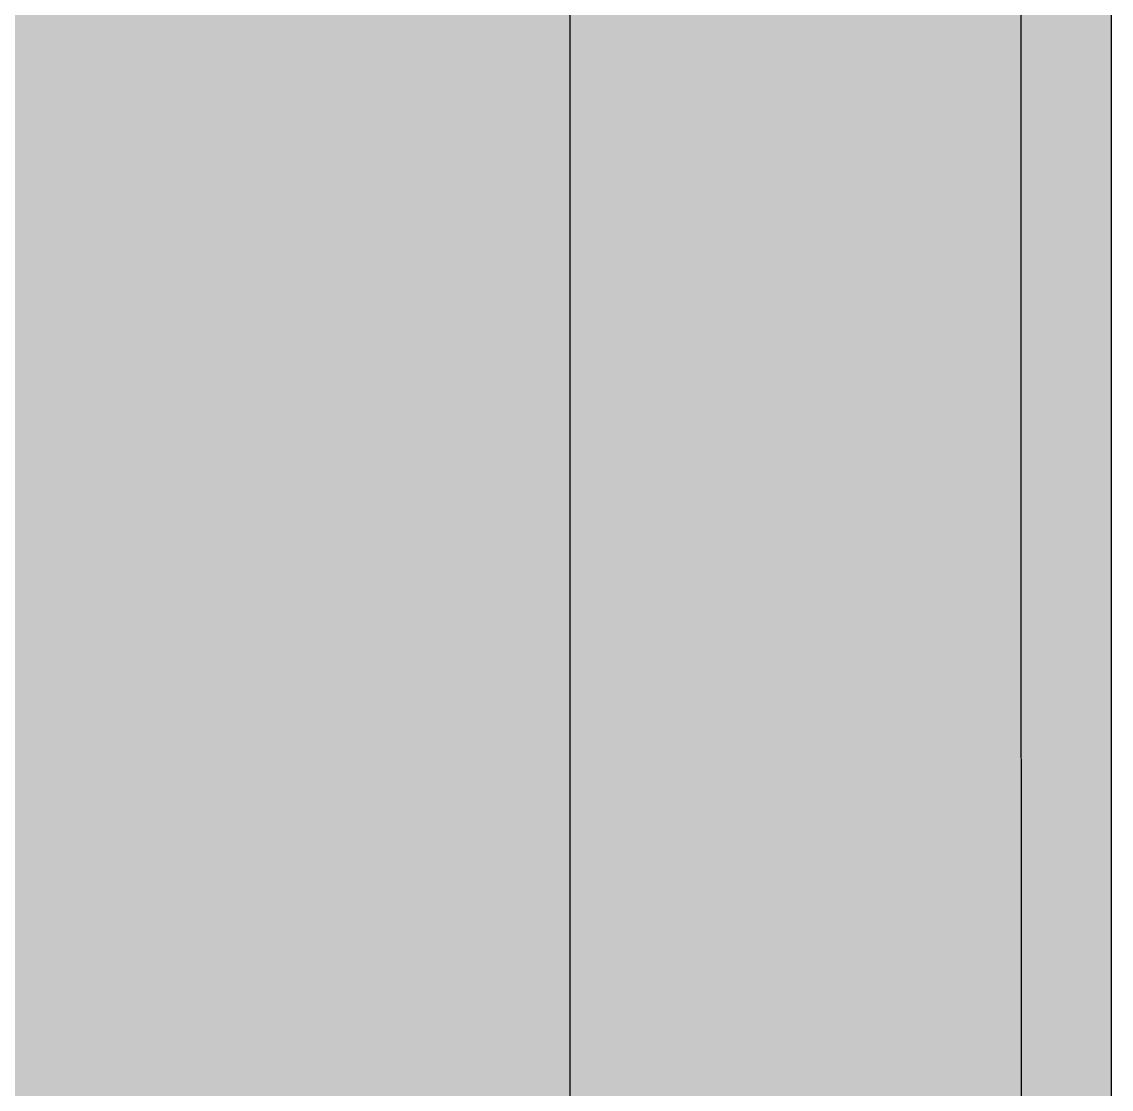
# Model space of a CAD drawing. Header units: millimetres. Extents: x 0 to 212, y 0 to 212.
# Drawn here: x 147.8 to 211.7, y 86.5 to 149.1 of the extents above; entities that cross this region are included whole.
import ezdxf

# ---------------------------------------------------------------- set-up
doc = ezdxf.new("R2010")
doc.units = ezdxf.units.MM

msp = doc.modelspace()

# ---------------------------------------------------------------- hatches: boundary and pattern name
for color, points in [(254, [(14.1633, 0.0536), (13.9878, 0.0533), (13.8125, 0.0559), (13.6373, 0.061), (13.462, 0.0686), (13.2893, 0.0787), (13.114, 0.0914), (12.9413, 0.1041), (12.7686, 0.1219), (12.5959, 0.1397), (12.4231, 0.16), (12.2504, 0.1829), (12.0777, 0.2057), (11.9075, 0.2337), (11.7373, 0.2616), (11.5672, 0.2921), (11.397, 0.3251), (11.2268, 0.3607), (11.0592, 0.3988), (10.8915, 0.4369), (10.7239, 0.4775), (10.5562, 0.5207), (10.3886, 0.5664), (10.2235, 0.6121), (10.0584, 0.6629), (9.8933, 0.7137), (9.7307, 0.7671), (9.5682, 0.8204), (9.4056, 0.8788), (9.2431, 0.9373), (9.083, 0.9982), (8.923, 1.0617), (8.763, 1.1252), (8.6055, 1.1938), (8.4455, 1.2624), (8.2906, 1.331), (8.1331, 1.4046), (7.9781, 1.4783), (7.8232, 1.5545), (7.6708, 1.6332), (7.5184, 1.7145), (7.366, 1.7958), (7.2161, 1.8796), (7.0663, 1.966), (6.919, 2.0523), (6.7716, 2.1438), (6.6243, 2.2352), (6.4795, 2.3266), (6.3348, 2.4232), (6.19, 2.5197), (6.0477, 2.6187), (5.908, 2.7178), (5.7683, 2.8194), (5.6286, 2.9235), (5.4915, 3.0302), (5.3543, 3.1369), (5.2197, 3.2461), (5.0851, 3.3579), (4.953, 3.4722), (4.8209, 3.5865), (4.6914, 3.7033), (4.5644, 3.8202), (4.4348, 3.9395), (4.3104, 4.0615), (4.1859, 4.1859), (4.0615, 4.3104), (3.9395, 4.4348), (3.8202, 4.5618), (3.7033, 4.6914), (3.5865, 4.8209), (3.4722, 4.953), (3.3579, 5.0851), (3.2487, 5.2197), (3.1369, 5.3543), (3.0302, 5.4915), (2.9235, 5.6286), (2.8194, 5.7683), (2.7178, 5.908), (2.6187, 6.0477), (2.5197, 6.19), (2.4232, 6.3348), (2.3266, 6.477), (2.2352, 6.6243), (2.1438, 6.7691), (2.0523, 6.9164), (1.966, 7.0663), (1.8796, 7.2161), (1.7958, 7.366), (1.7145, 7.5184), (1.6332, 7.6708), (1.5545, 7.8232), (1.4783, 7.9781), (1.4046, 8.1331), (1.331, 8.2906), (1.2598, 8.4455), (1.1913, 8.603), (1.1252, 8.763), (1.0592, 8.923), (0.9982, 9.083), (0.9373, 9.2431), (0.8763, 9.4056), (0.8204, 9.5682), (0.7645, 9.7307), (0.7112, 9.8933), (0.6604, 10.0584), (0.6121, 10.2235), (0.5639, 10.3911), (0.5207, 10.5562), (0.4775, 10.7239), (0.4343, 10.8915), (0.3962, 11.0592), (0.3607, 11.2268), (0.3251, 11.397), (0.2921, 11.5672), (0.2616, 11.7373), (0.2311, 11.9075), (0.2057, 12.0802), (0.1803, 12.2504), (0.1575, 12.4231), (0.1372, 12.5959), (0.1194, 12.7686), (0.1041, 12.9413), (0.0889, 13.1166), (0.0787, 13.2893), (0.0686, 13.4645), (0.061, 13.6373), (0.0559, 13.8125), (0.0508, 13.9878), (0.0508, 14.163), (0.0522, 197.6092), (0.0508, 197.7822), (0.0559, 197.9574), (0.061, 198.1327), (0.0686, 198.308), (0.0787, 198.4807), (0.0889, 198.6559), (0.1041, 198.8287), (0.1194, 199.0014), (0.1372, 199.1741), (0.1575, 199.3468), (0.1803, 199.5195), (0.2057, 199.6923), (0.2311, 199.8624), (0.2616, 200.0326), (0.2921, 200.2028), (0.3251, 200.373), (0.3607, 200.5432), (0.3962, 200.7108), (0.4343, 200.8784), (0.4775, 201.0461), (0.5207, 201.2137), (0.5639, 201.3814), (0.6121, 201.5465), (0.6604, 201.7116), (0.7112, 201.8767), (0.7645, 202.0392), (0.8204, 202.2018), (0.8763, 202.3643), (0.9373, 202.5269), (0.9982, 202.6869), (1.0592, 202.8469), (1.1252, 203.007), (1.1913, 203.1644), (1.2598, 203.3245), (1.331, 203.4794), (1.4046, 203.6369), (1.4783, 203.7918), (1.5545, 203.9468), (1.6332, 204.0992), (1.7145, 204.2516), (1.7958, 204.404), (1.8796, 204.5538), (1.966, 204.7037), (2.0523, 204.851), (2.1438, 204.9983), (2.2352, 205.1456), (2.3266, 205.2904), (2.4232, 205.4352), (2.5197, 205.58), (2.6187, 205.7222), (2.7178, 205.8619), (2.8194, 206.0016), (2.9235, 206.1413), (3.0302, 206.2785), (3.1369, 206.4156), (3.2487, 206.5503), (3.3579, 206.6849), (3.4722, 206.817), (3.5865, 206.949), (3.7033, 207.0786), (3.8202, 207.2056), (3.9395, 207.3351), (4.0615, 207.4596), (4.1859, 207.584), (4.3104, 207.7085), (4.4348, 207.8304), (4.5644, 207.9498), (4.6914, 208.0666), (4.8209, 208.1835), (4.953, 208.2978), (5.0851, 208.4121), (5.2197, 208.5213), (5.3543, 208.6331), (5.4915, 208.7397), (5.6286, 208.8464), (5.7683, 208.9506), (5.908, 209.0522), (6.0477, 209.1512), (6.19, 209.2503), (6.3348, 209.3468), (6.4795, 209.4433), (6.6243, 209.5348), (6.7716, 209.6262), (6.919, 209.7176), (7.0663, 209.804), (7.2161, 209.8904), (7.366, 209.9742), (7.5184, 210.0555), (7.6708, 210.1367), (7.8232, 210.2155), (7.9781, 210.2917), (8.1331, 210.3653), (8.2906, 210.439), (8.4455, 210.5101), (8.6055, 210.5787), (8.763, 210.6447), (8.923, 210.7108), (9.083, 210.7717), (9.2431, 210.8327), (9.4056, 210.8937), (9.5682, 210.9495), (9.7307, 211.0054), (9.8933, 211.0588), (10.0584, 211.1096), (10.2235, 211.1578), (10.3886, 211.2061), (10.5562, 211.2493), (10.7239, 211.2924), (10.8915, 211.3356), (11.0592, 211.3737), (11.2268, 211.4093), (11.397, 211.4448), (11.5672, 211.4779), (11.7373, 211.5083), (11.9075, 211.5388), (12.0777, 211.5642), (12.2504, 211.5896), (12.4231, 211.6125), (12.5959, 211.6328), (12.7686, 211.6506), (12.9413, 211.6658), (13.114, 211.6811), (13.2893, 211.6912), (13.462, 211.7014), (13.6373, 211.709), (13.8125, 211.7141), (13.9878, 211.7192), (14.163, 211.7192), (197.6078, 211.7203), (197.7822, 211.7192), (197.9574, 211.7141), (198.1327, 211.709), (198.3054, 211.7014), (198.4807, 211.6912), (198.6534, 211.6811), (198.8287, 211.6658), (199.0014, 211.6506), (199.1741, 211.6328), (199.3468, 211.6125), (199.5195, 211.5896), (199.6897, 211.5642), (199.8624, 211.5388), (200.0326, 211.5083), (200.2028, 211.4779), (200.373, 211.4448), (200.5432, 211.4093), (200.7108, 211.3737), (200.8784, 211.3356), (201.0461, 211.2924), (201.2137, 211.2493), (201.3788, 211.2061), (201.5465, 211.1578), (201.7116, 211.1096), (201.8767, 211.0588), (202.0392, 211.0054), (202.2018, 210.9495), (202.3643, 210.8937), (202.5269, 210.8327), (202.6869, 210.7717), (202.8469, 210.7108), (203.007, 210.6447), (203.167, 210.5787), (203.3245, 210.5101), (203.4794, 210.439), (203.6369, 210.3653), (203.7918, 210.2917), (203.9468, 210.2155), (204.0992, 210.1367), (204.2516, 210.0555), (204.404, 209.9742), (204.5538, 209.8904), (204.7037, 209.804), (204.8535, 209.7176), (205.0009, 209.6262), (205.1456, 209.5348), (205.293, 209.4433), (205.4352, 209.3468), (205.58, 209.2503), (205.7222, 209.1512), (205.8619, 209.0522), (206.0016, 208.9506), (206.1413, 208.8464), (206.2785, 208.7397), (206.4156, 208.6331), (206.5503, 208.5213), (206.6849, 208.4121), (206.817, 208.2978), (206.949, 208.1835), (207.0786, 208.0666), (207.2081, 207.9498), (207.3351, 207.8304), (207.4596, 207.7085), (207.584, 207.584), (207.7085, 207.4596), (207.8304, 207.3351), (207.9498, 207.2056), (208.0666, 207.0786), (208.1835, 206.949), (208.2978, 206.817), (208.4121, 206.6849), (208.5238, 206.5503), (208.6331, 206.4156), (208.7397, 206.2785), (208.8464, 206.1413), (208.9506, 206.0016), (209.0522, 205.8619), (209.1512, 205.7222), (209.2503, 205.58), (209.3468, 205.4352), (209.4433, 205.2904), (209.5348, 205.1456), (209.6262, 204.9983), (209.7176, 204.851), (209.804, 204.7037), (209.8904, 204.5538), (209.9742, 204.404), (210.0555, 204.2516), (210.1367, 204.0992), (210.2155, 203.9468), (210.2917, 203.7918), (210.3653, 203.6369), (210.439, 203.4794), (210.5076, 203.3245), (210.5762, 203.1644), (210.6447, 203.007), (210.7082, 202.8469), (210.7717, 202.6869), (210.8327, 202.5269), (210.8911, 202.3643), (210.9495, 202.2018), (211.0029, 202.0392), (211.0562, 201.8767), (211.107, 201.7116), (211.1578, 201.5465), (211.2035, 201.3814), (211.2493, 201.2137), (211.2924, 201.0461), (211.3331, 200.8784), (211.3712, 200.7108), (211.4093, 200.5432), (211.4448, 200.373), (211.4779, 200.2028), (211.5083, 200.0326), (211.5363, 199.8624), (211.5642, 199.6923), (211.5871, 199.5195), (211.6099, 199.3468), (211.6303, 199.1741), (211.648, 199.0014), (211.6658, 198.8287), (211.6785, 198.6559), (211.6912, 198.4807), (211.7014, 198.308), (211.709, 198.1327), (211.7141, 197.9574), (211.7166, 197.7822), (211.7166, 197.6069), (211.7189, 14.1647), (211.7166, 13.9878), (211.7141, 13.8125), (211.709, 13.6373), (211.7014, 13.4645), (211.6912, 13.2893), (211.6785, 13.1166), (211.6658, 12.9413), (211.648, 12.7686), (211.6303, 12.5959), (211.6099, 12.4231), (211.5871, 12.2504), (211.5642, 12.0802), (211.5363, 11.9075), (211.5083, 11.7373), (211.4779, 11.5672), (211.4448, 11.397), (211.4093, 11.2268), (211.3712, 11.0592), (211.3331, 10.8915), (211.2924, 10.7239), (211.2493, 10.5562), (211.2035, 10.3911), (211.1578, 10.2235), (211.107, 10.0584), (211.0562, 9.8933), (211.0029, 9.7307), (210.9495, 9.5682), (210.8911, 9.4056), (210.8327, 9.2431), (210.7717, 9.083), (210.7082, 8.923), (210.6447, 8.763), (210.5762, 8.603), (210.5076, 8.4455), (210.439, 8.2906), (210.3653, 8.1331), (210.2917, 7.9781), (210.2155, 7.8232), (210.1367, 7.6708), (210.0555, 7.5184), (209.9742, 7.366), (209.8904, 7.2161), (209.804, 7.0663), (209.7176, 6.9164), (209.6262, 6.7691), (209.5348, 6.6243), (209.4433, 6.477), (209.3468, 6.3348), (209.2503, 6.19), (209.1512, 6.0477), (209.0522, 5.908), (208.9506, 5.7683), (208.8464, 5.6286), (208.7397, 5.4915), (208.6331, 5.3543), (208.5238, 5.2197), (208.4121, 5.0851), (208.2978, 4.953), (208.1835, 4.8209), (208.0666, 4.6914), (207.9498, 4.5618), (207.8304, 4.4348), (207.7085, 4.3104), (207.584, 4.1859), (207.4596, 4.0615), (207.3351, 3.9395), (207.2081, 3.8202), (207.0786, 3.7033), (206.949, 3.5865), (206.817, 3.4722), (206.6849, 3.3579), (206.5503, 3.2461), (206.4156, 3.1369), (206.2785, 3.0302), (206.1413, 2.9235), (206.0016, 2.8194), (205.8619, 2.7178), (205.7222, 2.6187), (205.58, 2.5197), (205.4352, 2.4232), (205.293, 2.3266), (205.1456, 2.2352), (205.0009, 2.1438), (204.8535, 2.0523), (204.7037, 1.966), (204.5538, 1.8796), (204.404, 1.7958), (204.2516, 1.7145), (204.0992, 1.6332), (203.9468, 1.5545), (203.7918, 1.4783), (203.6369, 1.4046), (203.4794, 1.331), (203.3245, 1.2624), (203.167, 1.1938), (203.007, 1.1252), (202.8469, 1.0617), (202.6869, 0.9982), (202.5269, 0.9373), (202.3643, 0.8788), (202.2018, 0.8204), (202.0392, 0.7671), (201.8767, 0.7137), (201.7116, 0.6629), (201.5465, 0.6121), (201.3788, 0.5664), (201.2137, 0.5207), (201.0461, 0.4775), (200.8784, 0.4369), (200.7108, 0.3988), (200.5432, 0.3607), (200.373, 0.3251), (200.2028, 0.2921), (200.0326, 0.2616), (199.8624, 0.2337), (199.6897, 0.2057), (199.5195, 0.1829), (199.3468, 0.16), (199.1741, 0.1397), (199.0014, 0.1219), (198.8287, 0.1041), (198.6534, 0.0914), (198.4807, 0.0787), (198.3054, 0.0686), (198.1327, 0.061), (197.9574, 0.0559), (197.7822, 0.0533), (197.6069, 0.0533)]), (144, [(14.1633, 5.3453), (13.9344, 5.3467), (13.7084, 5.3543), (13.4849, 5.3696), (13.2613, 5.3899), (13.0378, 5.4153), (12.8194, 5.4458), (12.6009, 5.4813), (12.385, 5.522), (12.1717, 5.5702), (11.9583, 5.621), (11.7475, 5.6794), (11.5392, 5.7404), (11.3335, 5.8064), (11.1303, 5.8801), (10.9296, 5.9563), (10.729, 6.0376), (10.5334, 6.1239), (10.3378, 6.2128), (10.1473, 6.3094), (9.9593, 6.4084), (9.7714, 6.5126), (9.5885, 6.6218), (9.4082, 6.7335), (9.2304, 6.8504), (9.0576, 6.9698), (8.8849, 7.0968), (8.7173, 7.2238), (8.5522, 7.3584), (8.3896, 7.4955), (8.2321, 7.6352), (8.0772, 7.78), (7.9273, 7.9273), (7.7775, 8.0772), (7.6352, 8.2321), (7.493, 8.3922), (7.3558, 8.5522), (7.2238, 8.7173), (7.0942, 8.8875), (6.9698, 9.0576), (6.8504, 9.2329), (6.7335, 9.4107), (6.6192, 9.591), (6.5126, 9.7739), (6.4084, 9.9593), (6.3068, 10.1473), (6.2128, 10.3403), (6.1214, 10.5334), (6.035, 10.7315), (5.9538, 10.9296), (5.8776, 11.1303), (5.8064, 11.3335), (5.7404, 11.5418), (5.6769, 11.75), (5.621, 11.9583), (5.5677, 12.1717), (5.522, 12.385), (5.4813, 12.6009), (5.4432, 12.8194), (5.4127, 13.0404), (5.3873, 13.2613), (5.3696, 13.4849), (5.3543, 13.7084), (5.3467, 13.937), (5.3416, 14.163), (5.3439, 197.6092), (5.3467, 197.8355), (5.3543, 198.0616), (5.3696, 198.2851), (5.3873, 198.5086), (5.4127, 198.7321), (5.4432, 198.9506), (5.4813, 199.169), (5.522, 199.3849), (5.5677, 199.5983), (5.621, 199.8116), (5.6769, 200.0225), (5.7404, 200.2307), (5.8064, 200.4365), (5.8776, 200.6397), (5.9538, 200.8403), (6.035, 201.041), (6.1214, 201.2366), (6.2128, 201.4322), (6.3068, 201.6227), (6.4084, 201.8106), (6.5126, 201.9986), (6.6192, 202.1815), (6.7335, 202.3618), (6.8504, 202.5396), (6.9698, 202.7123), (7.0942, 202.885), (7.2238, 203.0527), (7.3558, 203.2178), (7.493, 203.3803), (7.6352, 203.5378), (7.7775, 203.6928), (7.9273, 203.8426), (8.0772, 203.9925), (8.2321, 204.1347), (8.3896, 204.277), (8.5522, 204.4141), (8.7173, 204.5462), (8.8849, 204.6757), (9.0576, 204.8002), (9.2304, 204.9196), (9.4082, 205.0364), (9.5885, 205.1507), (9.7714, 205.2574), (9.9593, 205.3615), (10.1473, 205.4631), (10.3378, 205.5571), (10.5334, 205.6486), (10.729, 205.7349), (10.9296, 205.8162), (11.1303, 205.8924), (11.3335, 205.9635), (11.5392, 206.0296), (11.7475, 206.0931), (11.9583, 206.1489), (12.1717, 206.2023), (12.385, 206.248), (12.6009, 206.2886), (12.8194, 206.3267), (13.0378, 206.3572), (13.2613, 206.3826), (13.4849, 206.4004), (13.7084, 206.4156), (13.9344, 206.4233), (14.163, 206.4283), (197.6078, 206.4286), (197.833, 206.4233), (198.0616, 206.4156), (198.2851, 206.4004), (198.5086, 206.3826), (198.7296, 206.3572), (198.9506, 206.3267), (199.169, 206.2886), (199.3849, 206.248), (199.5983, 206.2023), (199.8116, 206.1489), (200.0199, 206.0931), (200.2282, 206.0296), (200.4365, 205.9635), (200.6397, 205.8924), (200.8403, 205.8162), (201.0385, 205.7349), (201.2366, 205.6486), (201.4296, 205.5571), (201.6227, 205.4631), (201.8106, 205.3615), (201.996, 205.2574), (202.1789, 205.1507), (202.3593, 205.0364), (202.5371, 204.9196), (202.7123, 204.8002), (202.8825, 204.6757), (203.0527, 204.5462), (203.2178, 204.4141), (203.3778, 204.277), (203.5378, 204.1347), (203.6928, 203.9925), (203.8426, 203.8426), (203.9899, 203.6928), (204.1347, 203.5378), (204.2744, 203.3803), (204.4116, 203.2178), (204.5462, 203.0527), (204.6732, 202.885), (204.8002, 202.7123), (204.9196, 202.5396), (205.0364, 202.3618), (205.1482, 202.1815), (205.2574, 201.9986), (205.3615, 201.8106), (205.4606, 201.6227), (205.5571, 201.4322), (205.646, 201.2366), (205.7324, 201.041), (205.8137, 200.8403), (205.8899, 200.6397), (205.9635, 200.4365), (206.0296, 200.2307), (206.0905, 200.0225), (206.1489, 199.8116), (206.1997, 199.5983), (206.248, 199.3849), (206.2886, 199.169), (206.3242, 198.9506), (206.3547, 198.7321), (206.3801, 198.5086), (206.4004, 198.2851), (206.4156, 198.0616), (206.4233, 197.8355), (206.4258, 197.6069), (206.4272, 14.1647), (206.4233, 13.937), (206.4156, 13.7084), (206.4004, 13.4849), (206.3801, 13.2613), (206.3547, 13.0404), (206.3242, 12.8194), (206.2886, 12.6009), (206.248, 12.385), (206.1997, 12.1717), (206.1489, 11.9583), (206.0905, 11.75), (206.0296, 11.5418), (205.9635, 11.3335), (205.8899, 11.1303), (205.8137, 10.9296), (205.7324, 10.7315), (205.646, 10.5334), (205.5571, 10.3403), (205.4606, 10.1473), (205.3615, 9.9593), (205.2574, 9.7739), (205.1482, 9.591), (205.0364, 9.4107), (204.9196, 9.2329), (204.8002, 9.0576), (204.6732, 8.8875), (204.5462, 8.7173), (204.4116, 8.5522), (204.2744, 8.3922), (204.1347, 8.2321), (203.9899, 8.0772), (203.8426, 7.9273), (203.6928, 7.78), (203.5378, 7.6352), (203.3778, 7.4955), (203.2178, 7.3584), (203.0527, 7.2238), (202.8825, 7.0968), (202.7123, 6.9698), (202.5371, 6.8504), (202.3593, 6.7335), (202.1789, 6.6218), (201.996, 6.5126), (201.8106, 6.4084), (201.6227, 6.3094), (201.4296, 6.2128), (201.2366, 6.1239), (201.0385, 6.0376), (200.8403, 5.9563), (200.6397, 5.8801), (200.4365, 5.8064), (200.2282, 5.7404), (200.0199, 5.6794), (199.8116, 5.621), (199.5983, 5.5702), (199.3849, 5.522), (199.169, 5.4813), (198.9506, 5.4458), (198.7296, 5.4153), (198.5086, 5.3899), (198.2851, 5.3696), (198.0616, 5.3543), (197.833, 5.3467), (197.6069, 5.3442)]), (254, [(31.8022, 179.9703), (179.9689, 179.9703), (179.9689, 31.8036), (31.8022, 31.8036)])]:
    msp.add_hatch(color=color).paths.add_polyline_path(points)
h = msp.add_hatch(color=59)
edge = h.paths.add_edge_path()
edge.add_line((157.4271, 112.7301), (157.5562, 112.7277))
edge.add_line((157.5562, 112.7277), (157.6857, 112.7277))
edge.add_line((157.6857, 112.7277), (157.8102, 112.7252))
edge.add_line((157.8102, 112.7252), (157.9347, 112.7201))
edge.add_line((157.9347, 112.7201), (158.0591, 112.7176))
edge.add_line((158.0591, 112.7176), (158.1785, 112.71))
edge.add_line((158.1785, 112.71), (158.2953, 112.7049))
edge.add_line((158.2953, 112.7049), (158.4122, 112.6947))
edge.add_line((158.4122, 112.6947), (158.5265, 112.6871))
edge.add_line((158.5265, 112.6871), (158.6382, 112.6744))
edge.add_line((158.6382, 112.6744), (158.75, 112.6617))
edge.add_line((158.75, 112.6617), (158.8567, 112.649))
edge.add_line((158.8567, 112.649), (158.9634, 112.6312))
edge.add_line((158.9634, 112.6312), (159.0675, 112.616))
edge.add_line((159.0675, 112.616), (159.1691, 112.5957))
edge.add_line((159.1691, 112.5957), (159.2707, 112.5753))
edge.add_line((159.2707, 112.5753), (159.3672, 112.5499))
edge.add_line((159.3672, 112.5499), (159.4637, 112.5271))
edge.add_line((159.4637, 112.5271), (159.5577, 112.4991))
edge.add_line((159.5577, 112.4991), (159.6492, 112.4687))
edge.add_line((159.6492, 112.4687), (159.7406, 112.4382))
edge.add_line((159.7406, 112.4382), (159.827, 112.4052))
edge.add_line((159.827, 112.4052), (159.9133, 112.3671))
edge.add_line((159.9133, 112.3671), (159.9971, 112.329))
edge.add_line((159.9971, 112.329), (160.0784, 112.2883))
edge.add_line((160.0784, 112.2883), (160.1597, 112.2451))
edge.add_line((160.1597, 112.2451), (160.2359, 112.1994))
edge.add_line((160.2359, 112.1994), (160.3121, 112.1512))
edge.add_line((160.3121, 112.1512), (160.3858, 112.1004))
edge.add_line((160.3858, 112.1004), (160.4569, 112.0445))
edge.add_line((160.4569, 112.0445), (160.5255, 111.9886))
edge.add_line((160.5255, 111.9886), (160.594, 111.9276))
edge.add_line((160.594, 111.9276), (160.6601, 111.8641))
edge.add_line((160.6601, 111.8641), (160.7236, 111.7981))
edge.add_line((160.7236, 111.7981), (160.7845, 111.7295))
edge.add_line((160.7845, 111.7295), (160.843, 111.6584))
edge.add_line((160.843, 111.6584), (160.9014, 111.5822))
edge.add_line((160.9014, 111.5822), (160.9547, 111.5035))
edge.add_line((160.9547, 111.5035), (161.0081, 111.4222))
edge.add_line((161.0081, 111.4222), (161.0589, 111.3358))
edge.add_line((161.0589, 111.3358), (161.1071, 111.2469))
edge.add_line((161.1071, 111.2469), (161.1554, 111.1529))
edge.add_line((161.1554, 111.1529), (161.1986, 111.0564))
edge.add_line((161.1986, 111.0564), (161.2417, 110.9574))
edge.add_line((161.2417, 110.9574), (161.2824, 110.8532))
edge.add_line((161.2824, 110.8532), (161.3205, 110.7465))
edge.add_line((161.3205, 110.7465), (161.3586, 110.6348))
edge.add_line((161.3586, 110.6348), (161.3916, 110.5179))
edge.add_line((161.3916, 110.5179), (161.4246, 110.3986))
edge.add_line((161.4246, 110.3986), (161.4551, 110.2741))
edge.add_line((161.4551, 110.2741), (161.483, 110.1471))
edge.add_line((161.483, 110.1471), (161.5084, 110.015))
edge.add_line((161.5084, 110.015), (161.5338, 109.8779))
edge.add_line((161.5338, 109.8779), (161.5542, 109.7356))
edge.add_line((161.5542, 109.7356), (161.5745, 109.5908))
edge.add_line((161.5745, 109.5908), (161.5923, 109.441))
edge.add_line((161.5923, 109.441), (161.6075, 109.286))
edge.add_line((161.6075, 109.286), (161.6227, 109.1286))
edge.add_line((161.6227, 109.1286), (161.6329, 108.9635))
edge.add_line((161.6329, 108.9635), (161.6431, 108.7958))
edge.add_line((161.6431, 108.7958), (161.6507, 108.6206))
edge.add_line((161.6507, 108.6206), (161.6558, 108.4428))
edge.add_line((161.6558, 108.4428), (161.6583, 108.2599))
edge.add_line((161.6583, 108.2599), (161.6583, 108.0719))
edge.add_line((161.6583, 108.0719), (161.6604, 106.0094))
edge.add_line((161.6604, 106.0094), (158.8562, 106.0094))
edge.add_line((158.8562, 106.0094), (158.5392, 106.0069))
edge.add_line((158.5392, 106.0069), (158.2293, 105.9993))
edge.add_line((158.2293, 105.9993), (157.927, 105.9917))
edge.add_line((157.927, 105.9917), (157.6273, 105.9764))
edge.add_line((157.6273, 105.9764), (157.3327, 105.9612))
edge.add_line((157.3327, 105.9612), (157.0457, 105.9383))
edge.add_line((157.0457, 105.9383), (156.7612, 105.9129))
edge.add_line((156.7612, 105.9129), (156.4818, 105.885))
edge.add_line((156.4818, 105.885), (156.21, 105.852))
edge.add_line((156.21, 105.852), (155.9408, 105.8139))
edge.add_line((155.9408, 105.8139), (155.6791, 105.7732))
edge.add_line((155.6791, 105.7732), (155.4226, 105.7275))
edge.add_line((155.4226, 105.7275), (155.1686, 105.6792))
edge.add_line((155.1686, 105.6792), (154.9222, 105.6259))
edge.add_line((154.9222, 105.6259), (154.6809, 105.5675))
edge.add_line((154.6809, 105.5675), (154.4422, 105.5065))
edge.add_line((154.4422, 105.5065), (154.211, 105.4405))
edge.add_line((154.211, 105.4405), (153.985, 105.3719))
edge.add_line((153.985, 105.3719), (153.764, 105.2982))
edge.add_line((153.764, 105.2982), (153.5455, 105.2195))
edge.add_line((153.5455, 105.2195), (153.3347, 105.1382))
edge.add_line((153.3347, 105.1382), (153.129, 105.0493))
edge.add_line((153.129, 105.0493), (152.9283, 104.9604))
edge.add_line((152.9283, 104.9604), (152.7302, 104.8639))
edge.add_line((152.7302, 104.8639), (152.5397, 104.7648))
edge.add_line((152.5397, 104.7648), (152.3543, 104.6607))
edge.add_line((152.3543, 104.6607), (152.1714, 104.5515))
edge.add_line((152.1714, 104.5515), (151.9961, 104.4397))
edge.add_line((151.9961, 104.4397), (151.826, 104.3229))
edge.add_line((151.826, 104.3229), (151.6583, 104.201))
edge.add_line((151.6583, 104.201), (151.4983, 104.074))
edge.add_line((151.4983, 104.074), (151.3408, 103.9444))
edge.add_line((151.3408, 103.9444), (151.191, 103.8098))
edge.add_line((151.191, 103.8098), (151.0436, 103.6701))
edge.add_line((151.0436, 103.6701), (150.9014, 103.5253))
edge.add_line((150.9014, 103.5253), (150.7642, 103.378))
edge.add_line((150.7642, 103.378), (150.6347, 103.2256))
edge.add_line((150.6347, 103.2256), (150.5077, 103.0681))
edge.add_line((150.5077, 103.0681), (150.3858, 102.9056))
edge.add_line((150.3858, 102.9056), (150.2689, 102.7379))
edge.add_line((150.2689, 102.7379), (150.1572, 102.5652))
edge.add_line((150.1572, 102.5652), (150.0505, 102.3899))
edge.add_line((150.0505, 102.3899), (149.9464, 102.2071))
edge.add_line((149.9464, 102.2071), (149.8498, 102.0216))
edge.add_line((149.8498, 102.0216), (149.7584, 101.8311))
edge.add_line((149.7584, 101.8311), (149.6695, 101.6356))
edge.add_line((149.6695, 101.6356), (149.5857, 101.4374))
edge.add_line((149.5857, 101.4374), (149.5095, 101.2317))
edge.add_line((149.5095, 101.2317), (149.4358, 101.0209))
edge.add_line((149.4358, 101.0209), (149.3672, 100.8075))
edge.add_line((149.3672, 100.8075), (149.3037, 100.5865))
edge.add_line((149.3037, 100.5865), (149.2453, 100.363))
edge.add_line((149.2453, 100.363), (149.1894, 100.1319))
edge.add_line((149.1894, 100.1319), (149.1412, 99.8982))
edge.add_line((149.1412, 99.8982), (149.0955, 99.6594))
edge.add_line((149.0955, 99.6594), (149.0574, 99.4156))
edge.add_line((149.0574, 99.4156), (149.0218, 99.1641))
edge.add_line((149.0218, 99.1641), (148.9913, 98.9101))
edge.add_line((148.9913, 98.9101), (148.9659, 98.6511))
edge.add_line((148.9659, 98.6511), (148.9431, 98.3869))
edge.add_line((148.9431, 98.3869), (148.9278, 98.1177))
edge.add_line((148.9278, 98.1177), (148.9151, 97.8408))
edge.add_line((148.9151, 97.8408), (148.91, 97.5614))
edge.add_line((148.91, 97.5614), (148.9075, 97.2769))
edge.add_line((148.9075, 97.2769), (148.91, 96.9721))
edge.add_line((148.91, 96.9721), (148.9151, 96.6749))
edge.add_line((148.9151, 96.6749), (148.9278, 96.3828))
edge.add_line((148.9278, 96.3828), (148.9431, 96.0984))
edge.add_line((148.9431, 96.0984), (148.9634, 95.819))
edge.add_line((148.9634, 95.819), (148.9888, 95.5472))
edge.add_line((148.9888, 95.5472), (149.0193, 95.2805))
edge.add_line((149.0193, 95.2805), (149.0523, 95.0214))
edge.add_line((149.0523, 95.0214), (149.0904, 94.7674))
edge.add_line((149.0904, 94.7674), (149.131, 94.5185))
edge.add_line((149.131, 94.5185), (149.1767, 94.2772))
edge.add_line((149.1767, 94.2772), (149.2275, 94.041))
edge.add_line((149.2275, 94.041), (149.2834, 93.8098))
edge.add_line((149.2834, 93.8098), (149.3418, 93.5863))
edge.add_line((149.3418, 93.5863), (149.4028, 93.3653))
edge.add_line((149.4028, 93.3653), (149.4688, 93.1545))
edge.add_line((149.4688, 93.1545), (149.54, 92.9462))
edge.add_line((149.54, 92.9462), (149.6136, 92.743))
edge.add_line((149.6136, 92.743), (149.6924, 92.5474))
edge.add_line((149.6924, 92.5474), (149.7736, 92.3569))
edge.add_line((149.7736, 92.3569), (149.86, 92.1715))
edge.add_line((149.86, 92.1715), (149.9489, 91.9912))
edge.add_line((149.9489, 91.9912), (150.0403, 91.8185))
edge.add_line((150.0403, 91.8185), (150.1369, 91.6483))
edge.add_line((150.1369, 91.6483), (150.2385, 91.4832))
edge.add_line((150.2385, 91.4832), (150.3401, 91.3257))
edge.add_line((150.3401, 91.3257), (150.4467, 91.1708))
edge.add_line((150.4467, 91.1708), (150.556, 91.0234))
edge.add_line((150.556, 91.0234), (150.6703, 90.8787))
edge.add_line((150.6703, 90.8787), (150.7871, 90.7415))
edge.add_line((150.7871, 90.7415), (150.9065, 90.6069))
edge.add_line((150.9065, 90.6069), (151.0309, 90.4773))
edge.add_line((151.0309, 90.4773), (151.1554, 90.3529))
edge.add_line((151.1554, 90.3529), (151.2849, 90.2335))
edge.add_line((151.2849, 90.2335), (151.417, 90.1192))
edge.add_line((151.417, 90.1192), (151.5542, 90.01))
edge.add_line((151.5542, 90.01), (151.6913, 89.9033))
edge.add_line((151.6913, 89.9033), (151.8336, 89.8042))
edge.add_line((151.8336, 89.8042), (151.9758, 89.7077))
edge.add_line((151.9758, 89.7077), (152.1231, 89.6163))
edge.add_line((152.1231, 89.6163), (152.273, 89.5274))
edge.add_line((152.273, 89.5274), (152.4254, 89.4436))
edge.add_line((152.4254, 89.4436), (152.5803, 89.3648))
edge.add_line((152.5803, 89.3648), (152.7378, 89.2912))
edge.add_line((152.7378, 89.2912), (152.8978, 89.22))
edge.add_line((152.8978, 89.22), (153.0604, 89.154))
edge.add_line((153.0604, 89.154), (153.2255, 89.0905))
edge.add_line((153.2255, 89.0905), (153.3931, 89.0321))
edge.add_line((153.3931, 89.0321), (153.5633, 88.9787))
edge.add_line((153.5633, 88.9787), (153.736, 88.9279))
edge.add_line((153.736, 88.9279), (153.9113, 88.8822))
edge.add_line((153.9113, 88.8822), (154.0866, 88.839))
edge.add_line((154.0866, 88.839), (154.2669, 88.7984))
edge.add_line((154.2669, 88.7984), (154.4472, 88.7628))
edge.add_line((154.4472, 88.7628), (154.6301, 88.7324))
edge.add_line((154.6301, 88.7324), (154.8155, 88.7044))
edge.add_line((154.8155, 88.7044), (155.0035, 88.679))
edge.add_line((155.0035, 88.679), (155.194, 88.6562))
edge.add_line((155.194, 88.6562), (155.3845, 88.6384))
edge.add_line((155.3845, 88.6384), (155.5775, 88.6257))
edge.add_line((155.5775, 88.6257), (155.7731, 88.613))
edge.add_line((155.7731, 88.613), (155.9687, 88.6054))
edge.add_line((155.9687, 88.6054), (156.1668, 88.6003))
edge.add_line((156.1668, 88.6003), (156.3675, 88.6003))
edge.add_line((156.3675, 88.6003), (156.5173, 88.6003))
edge.add_line((156.5173, 88.6003), (156.6647, 88.6054))
edge.add_line((156.6647, 88.6054), (156.812, 88.6104))
edge.add_line((156.812, 88.6104), (156.9542, 88.6181))
edge.add_line((156.9542, 88.6181), (157.0965, 88.6282))
edge.add_line((157.0965, 88.6282), (157.2362, 88.6409))
edge.add_line((157.2362, 88.6409), (157.3733, 88.6562))
edge.add_line((157.3733, 88.6562), (157.5105, 88.6739))
edge.add_line((157.5105, 88.6739), (157.6426, 88.6943))
edge.add_line((157.6426, 88.6943), (157.7746, 88.7146))
edge.add_line((157.7746, 88.7146), (157.9042, 88.7374))
edge.add_line((157.9042, 88.7374), (158.0312, 88.7654))
edge.add_line((158.0312, 88.7654), (158.1582, 88.7908))
edge.add_line((158.1582, 88.7908), (158.2801, 88.8213))
edge.add_line((158.2801, 88.8213), (158.402, 88.8543))
edge.add_line((158.402, 88.8543), (158.5214, 88.8873))
edge.add_line((158.5214, 88.8873), (158.6408, 88.9229))
edge.add_line((158.6408, 88.9229), (158.7551, 88.961))
edge.add_line((158.7551, 88.961), (158.8694, 88.9991))
edge.add_line((158.8694, 88.9991), (158.9811, 89.0422))
edge.add_line((158.9811, 89.0422), (159.0929, 89.0854))
edge.add_line((159.0929, 89.0854), (159.2021, 89.1286))
edge.add_line((159.2021, 89.1286), (159.3088, 89.1769))
edge.add_line((159.3088, 89.1769), (159.4129, 89.2251))
edge.add_line((159.4129, 89.2251), (159.5171, 89.2734))
edge.add_line((159.5171, 89.2734), (159.6187, 89.3267))
edge.add_line((159.6187, 89.3267), (159.7177, 89.3801))
edge.add_line((159.7177, 89.3801), (159.8143, 89.4359))
edge.add_line((159.8143, 89.4359), (159.9108, 89.4918))
edge.add_line((159.9108, 89.4918), (160.0073, 89.5502))
edge.add_line((160.0073, 89.5502), (160.0987, 89.6087))
edge.add_line((160.0987, 89.6087), (160.1902, 89.6696))
edge.add_line((160.1902, 89.6696), (160.2816, 89.7331))
edge.add_line((160.2816, 89.7331), (160.368, 89.7966))
edge.add_line((160.368, 89.7966), (160.4543, 89.8627))
edge.add_line((160.4543, 89.8627), (160.5407, 89.9312))
edge.add_line((160.5407, 89.9312), (160.6245, 89.9973))
edge.add_line((160.6245, 89.9973), (160.7058, 90.0684))
edge.add_line((160.7058, 90.0684), (160.7845, 90.1395))
edge.add_line((160.7845, 90.1395), (160.8633, 90.2106))
edge.add_line((160.8633, 90.2106), (160.942, 90.2843))
edge.add_line((160.942, 90.2843), (161.0182, 90.3605))
edge.add_line((161.0182, 90.3605), (161.0919, 90.4342))
edge.add_line((161.0919, 90.4342), (161.1655, 90.5129))
edge.add_line((161.1655, 90.5129), (161.2367, 90.5916))
edge.add_line((161.2367, 90.5916), (161.3078, 90.6704))
edge.add_line((161.3078, 90.6704), (161.3764, 90.7491))
edge.add_line((161.3764, 90.7491), (161.4424, 90.8304))
edge.add_line((161.4424, 90.8304), (161.5084, 90.9142))
edge.add_line((161.5084, 90.9142), (161.5719, 90.998))
edge.add_line((161.5719, 90.998), (161.6354, 91.0819))
edge.add_line((161.6354, 91.0819), (161.6989, 91.1657))
edge.add_line((161.6989, 91.1657), (161.7599, 91.252))
edge.add_line((161.7599, 91.252), (161.8183, 91.3384))
edge.add_line((161.8183, 91.3384), (161.8767, 91.4273))
edge.add_line((161.8767, 91.4273), (161.9326, 91.5162))
edge.add_line((161.9326, 91.5162), (161.9885, 91.6051))
edge.add_line((161.9885, 91.6051), (162.0444, 91.694))
edge.add_line((162.0444, 91.694), (162.0977, 91.7854))
edge.add_line((162.0977, 91.7854), (162.1485, 91.8769))
edge.add_line((162.1485, 91.8769), (162.1993, 91.9709))
edge.add_line((162.1993, 91.9709), (162.2501, 92.0623))
edge.add_line((162.2501, 92.0623), (162.2984, 92.1563))
edge.add_line((162.2984, 92.1563), (162.3466, 92.2503))
edge.add_line((162.3466, 92.2503), (163.2479, 89.13))
edge.add_line((163.2479, 89.13), (166.7937, 89.13))
edge.add_line((166.7937, 89.13), (166.7937, 108.3906))
edge.add_line((166.7937, 108.3906), (166.7916, 108.6663))
edge.add_line((166.7916, 108.6663), (166.7866, 108.9406))
edge.add_line((166.7866, 108.9406), (166.7764, 109.2098))
edge.add_line((166.7764, 109.2098), (166.7662, 109.474))
edge.add_line((166.7662, 109.474), (166.751, 109.7331))
edge.add_line((166.751, 109.7331), (166.7307, 109.9871))
edge.add_line((166.7307, 109.9871), (166.7078, 110.2385))
edge.add_line((166.7078, 110.2385), (166.6824, 110.4824))
edge.add_line((166.6824, 110.4824), (166.6519, 110.7237))
edge.add_line((166.6519, 110.7237), (166.6189, 110.9599))
edge.add_line((166.6189, 110.9599), (166.5808, 111.1936))
edge.add_line((166.5808, 111.1936), (166.5402, 111.4196))
edge.add_line((166.5402, 111.4196), (166.4945, 111.6432))
edge.add_line((166.4945, 111.6432), (166.4437, 111.8616))
edge.add_line((166.4437, 111.8616), (166.3903, 112.075))
edge.add_line((166.3903, 112.075), (166.3344, 112.2832))
edge.add_line((166.3344, 112.2832), (166.2735, 112.489))
edge.add_line((166.2735, 112.489), (166.2074, 112.6896))
edge.add_line((166.2074, 112.6896), (166.1389, 112.8852))
edge.add_line((166.1389, 112.8852), (166.0652, 113.0757))
edge.add_line((166.0652, 113.0757), (165.9865, 113.2637))
edge.add_line((165.9865, 113.2637), (165.9052, 113.444))
edge.add_line((165.9052, 113.444), (165.8163, 113.6218))
edge.add_line((165.8163, 113.6218), (165.7274, 113.7971))
edge.add_line((165.7274, 113.7971), (165.6309, 113.9647))
edge.add_line((165.6309, 113.9647), (165.5318, 114.1298))
edge.add_line((165.5318, 114.1298), (165.4277, 114.2898))
edge.add_line((165.4277, 114.2898), (165.3184, 114.4448))
edge.add_line((165.3184, 114.4448), (165.2041, 114.5972))
edge.add_line((165.2041, 114.5972), (165.0848, 114.742))
edge.add_line((165.0848, 114.742), (164.9628, 114.8867))
edge.add_line((164.9628, 114.8867), (164.8358, 115.0239))
edge.add_line((164.8358, 115.0239), (164.7012, 115.156))
edge.add_line((164.7012, 115.156), (164.5641, 115.2855))
edge.add_line((164.5641, 115.2855), (164.4218, 115.41))
edge.add_line((164.4218, 115.41), (164.2745, 115.5319))
edge.add_line((164.2745, 115.5319), (164.1221, 115.6487))
edge.add_line((164.1221, 115.6487), (163.9646, 115.7605))
edge.add_line((163.9646, 115.7605), (163.8021, 115.8672))
edge.add_line((163.8021, 115.8672), (163.6344, 115.9713))
edge.add_line((163.6344, 115.9713), (163.4617, 116.0704))
edge.add_line((163.4617, 116.0704), (163.2839, 116.1644))
edge.add_line((163.2839, 116.1644), (163.101, 116.2533))
edge.add_line((163.101, 116.2533), (162.9131, 116.3396))
edge.add_line((162.9131, 116.3396), (162.7175, 116.4209))
edge.add_line((162.7175, 116.4209), (162.5194, 116.4996))
edge.add_line((162.5194, 116.4996), (162.3136, 116.5733))
edge.add_line((162.3136, 116.5733), (162.1053, 116.6419))
edge.add_line((162.1053, 116.6419), (161.8894, 116.7054))
edge.add_line((161.8894, 116.7054), (161.6659, 116.7663))
edge.add_line((161.6659, 116.7663), (161.4399, 116.8222))
edge.add_line((161.4399, 116.8222), (161.2062, 116.8756))
edge.add_line((161.2062, 116.8756), (160.97, 116.9238))
edge.add_line((160.97, 116.9238), (160.7236, 116.967))
edge.add_line((160.7236, 116.967), (160.4747, 117.0051))
edge.add_line((160.4747, 117.0051), (160.2181, 117.0407))
edge.add_line((160.2181, 117.0407), (159.9565, 117.0711))
edge.add_line((159.9565, 117.0711), (159.6898, 117.0991))
edge.add_line((159.6898, 117.0991), (159.4155, 117.1219))
edge.add_line((159.4155, 117.1219), (159.1361, 117.1397))
edge.add_line((159.1361, 117.1397), (158.8491, 117.155))
edge.add_line((158.8491, 117.155), (158.557, 117.1651))
edge.add_line((158.557, 117.1651), (158.2598, 117.1702))
edge.add_line((158.2598, 117.1702), (157.955, 117.1727))
edge.add_line((157.955, 117.1727), (157.8254, 117.1727))
edge.add_line((157.8254, 117.1727), (157.6959, 117.1702))
edge.add_line((157.6959, 117.1702), (157.5664, 117.1677))
edge.add_line((157.5664, 117.1677), (157.4343, 117.1651))
edge.add_line((157.4343, 117.1651), (157.3047, 117.16))
edge.add_line((157.3047, 117.16), (157.1727, 117.155))
edge.add_line((157.1727, 117.155), (157.0406, 117.1473))
edge.add_line((157.0406, 117.1473), (156.9085, 117.1397))
edge.add_line((156.9085, 117.1397), (156.7764, 117.1321))
edge.add_line((156.7764, 117.1321), (156.6443, 117.1219))
edge.add_line((156.6443, 117.1219), (156.5097, 117.1118))
edge.add_line((156.5097, 117.1118), (156.3776, 117.0991))
edge.add_line((156.3776, 117.0991), (156.2456, 117.0864))
edge.add_line((156.2456, 117.0864), (156.1109, 117.0737))
edge.add_line((156.1109, 117.0737), (155.9789, 117.0584))
edge.add_line((155.9789, 117.0584), (155.8442, 117.0432))
edge.add_line((155.8442, 117.0432), (155.7122, 117.028))
edge.add_line((155.7122, 117.028), (155.5775, 117.0127))
edge.add_line((155.5775, 117.0127), (155.4455, 116.9949))
edge.add_line((155.4455, 116.9949), (155.3108, 116.9746))
edge.add_line((155.3108, 116.9746), (155.1788, 116.9568))
edge.add_line((155.1788, 116.9568), (155.0467, 116.9365))
edge.add_line((155.0467, 116.9365), (154.9146, 116.9162))
edge.add_line((154.9146, 116.9162), (154.78, 116.8933))
edge.add_line((154.78, 116.8933), (154.6479, 116.873))
edge.add_line((154.6479, 116.873), (154.5184, 116.8502))
edge.add_line((154.5184, 116.8502), (154.3863, 116.8248))
edge.add_line((154.3863, 116.8248), (154.2542, 116.8019))
edge.add_line((154.2542, 116.8019), (154.1247, 116.7765))
edge.add_line((154.1247, 116.7765), (153.9951, 116.7511))
edge.add_line((153.9951, 116.7511), (153.863, 116.7232))
edge.add_line((153.863, 116.7232), (153.736, 116.6978))
edge.add_line((153.736, 116.6978), (153.6065, 116.6698))
edge.add_line((153.6065, 116.6698), (153.477, 116.6419))
edge.add_line((153.477, 116.6419), (153.35, 116.6114))
edge.add_line((153.35, 116.6114), (153.223, 116.5835))
edge.add_line((153.223, 116.5835), (153.0985, 116.553))
edge.add_line((153.0985, 116.553), (152.9715, 116.5225))
edge.add_line((152.9715, 116.5225), (152.847, 116.492))
edge.add_line((152.847, 116.492), (152.7226, 116.4615))
edge.add_line((152.7226, 116.4615), (152.6007, 116.4285))
edge.add_line((152.6007, 116.4285), (152.4787, 116.3955))
edge.add_line((152.4787, 116.3955), (152.3568, 116.3625))
edge.add_line((152.3568, 116.3625), (152.2349, 116.3295))
edge.add_line((152.2349, 116.3295), (152.1155, 116.2964))
edge.add_line((152.1155, 116.2964), (151.9987, 116.2609))
edge.add_line((151.9987, 116.2609), (151.8793, 116.2253))
edge.add_line((151.8793, 116.2253), (151.7625, 116.1923))
edge.add_line((151.7625, 116.1923), (151.6482, 116.1567))
edge.add_line((151.6482, 116.1567), (151.5339, 116.1186))
edge.add_line((151.5339, 116.1186), (151.4196, 116.0831))
edge.add_line((151.4196, 116.0831), (151.3078, 116.0475))
edge.add_line((151.3078, 116.0475), (151.1986, 116.0094))
edge.add_line((151.1986, 116.0094), (151.0894, 115.9739))
edge.add_line((151.0894, 115.9739), (150.9801, 115.9358))
edge.add_line((150.9801, 115.9358), (150.8735, 115.8977))
edge.add_line((150.8735, 115.8977), (150.7668, 115.8596))
edge.add_line((150.7668, 115.8596), (150.6626, 115.8215))
edge.add_line((150.6626, 115.8215), (150.561, 115.7808))
edge.add_line((150.561, 115.7808), (150.4594, 115.7427))
edge.add_line((150.4594, 115.7427), (150.3604, 115.7046))
edge.add_line((150.3604, 115.7046), (150.2613, 115.664))
edge.add_line((150.2613, 115.664), (150.1648, 115.6259))
edge.add_line((150.1648, 115.6259), (150.0708, 115.5852))
edge.add_line((150.0708, 115.5852), (151.3939, 111.5656))
edge.add_line((151.3939, 111.5656), (151.5034, 111.6025))
edge.add_line((151.5034, 111.6025), (151.6151, 111.6432))
edge.add_line((151.6151, 111.6432), (151.7269, 111.6787))
edge.add_line((151.7269, 111.6787), (151.8361, 111.7168))
edge.add_line((151.8361, 111.7168), (151.9479, 111.7524))
edge.add_line((151.9479, 111.7524), (152.0571, 111.7879))
edge.add_line((152.0571, 111.7879), (152.1663, 111.8235))
edge.add_line((152.1663, 111.8235), (152.2755, 111.8565))
edge.add_line((152.2755, 111.8565), (152.3822, 111.8895))
edge.add_line((152.3822, 111.8895), (152.4914, 111.9226))
edge.add_line((152.4914, 111.9226), (152.5981, 111.9556))
edge.add_line((152.5981, 111.9556), (152.7073, 111.9861))
edge.add_line((152.7073, 111.9861), (152.814, 112.0165))
edge.add_line((152.814, 112.0165), (152.9207, 112.047))
edge.add_line((152.9207, 112.047), (153.0248, 112.075))
edge.add_line((153.0248, 112.075), (153.1315, 112.1029))
edge.add_line((153.1315, 112.1029), (153.2357, 112.1308))
edge.add_line((153.2357, 112.1308), (153.3423, 112.1588))
edge.add_line((153.3423, 112.1588), (153.4439, 112.1842))
edge.add_line((153.4439, 112.1842), (153.5481, 112.2096))
edge.add_line((153.5481, 112.2096), (153.6522, 112.235))
edge.add_line((153.6522, 112.235), (153.7538, 112.2578))
edge.add_line((153.7538, 112.2578), (153.8554, 112.2807))
edge.add_line((153.8554, 112.2807), (153.957, 112.3036))
edge.add_line((153.957, 112.3036), (154.0586, 112.3264))
edge.add_line((154.0586, 112.3264), (154.1577, 112.3493))
edge.add_line((154.1577, 112.3493), (154.2567, 112.3696))
edge.add_line((154.2567, 112.3696), (154.3558, 112.3899))
edge.add_line((154.3558, 112.3899), (154.4549, 112.4102))
edge.add_line((154.4549, 112.4102), (154.5539, 112.428))
edge.add_line((154.5539, 112.428), (154.6504, 112.4458))
edge.add_line((154.6504, 112.4458), (154.747, 112.4636))
edge.add_line((154.747, 112.4636), (154.8435, 112.4814))
edge.add_line((154.8435, 112.4814), (154.9375, 112.4966))
edge.add_line((154.9375, 112.4966), (155.0314, 112.5144))
edge.add_line((155.0314, 112.5144), (155.1254, 112.5296))
edge.add_line((155.1254, 112.5296), (155.2194, 112.5423))
edge.add_line((155.2194, 112.5423), (155.3108, 112.5576))
edge.add_line((155.3108, 112.5576), (155.4023, 112.5703))
edge.add_line((155.4023, 112.5703), (155.4937, 112.583))
edge.add_line((155.4937, 112.583), (155.5852, 112.5957))
edge.add_line((155.5852, 112.5957), (155.6741, 112.6084))
edge.add_line((155.6741, 112.6084), (155.763, 112.6185))
edge.add_line((155.763, 112.6185), (155.8493, 112.6287))
edge.add_line((155.8493, 112.6287), (155.9357, 112.6388))
edge.add_line((155.9357, 112.6388), (156.022, 112.649))
edge.add_line((156.022, 112.649), (156.1084, 112.6566))
edge.add_line((156.1084, 112.6566), (156.1922, 112.6668))
edge.add_line((156.1922, 112.6668), (156.276, 112.6744))
edge.add_line((156.276, 112.6744), (156.3599, 112.682))
edge.add_line((156.3599, 112.682), (156.4411, 112.6871))
edge.add_line((156.4411, 112.6871), (156.5224, 112.6947))
edge.add_line((156.5224, 112.6947), (156.6037, 112.6998))
edge.add_line((156.6037, 112.6998), (156.6824, 112.7049))
edge.add_line((156.6824, 112.7049), (156.7612, 112.71))
edge.add_line((156.7612, 112.71), (156.8399, 112.7125))
edge.add_line((156.8399, 112.7125), (156.9161, 112.7176))
edge.add_line((156.9161, 112.7176), (156.9923, 112.7201))
edge.add_line((156.9923, 112.7201), (157.066, 112.7227))
edge.add_line((157.066, 112.7227), (157.1396, 112.7252))
edge.add_line((157.1396, 112.7252), (157.2133, 112.7277))
edge.add_line((157.2133, 112.7277), (157.2844, 112.7277))
edge.add_line((157.2844, 112.7277), (157.3555, 112.7277))
edge.add_line((157.3555, 112.7277), (157.4267, 112.7277))
h.paths.add_polyline_path([(161.6604, 98.1258), (161.6583, 98.0237), (161.6558, 97.9221), (161.6507, 97.8205), (161.6456, 97.7163), (161.638, 97.6122), (161.6278, 97.5055), (161.6151, 97.3988), (161.6024, 97.2922), (161.5872, 97.1829), (161.5694, 97.0737), (161.5516, 96.9645), (161.5313, 96.8553), (161.5084, 96.7461), (161.483, 96.6343), (161.4551, 96.5225), (161.4272, 96.4133), (161.3967, 96.3016), (161.3637, 96.1923), (161.3281, 96.0806), (161.29, 95.9714), (161.2519, 95.8621), (161.2087, 95.7529), (161.1655, 95.6437), (161.1198, 95.537), (161.0716, 95.4303), (161.0233, 95.3237), (160.97, 95.2195), (160.9141, 95.1154), (160.8582, 95.0112), (160.7998, 94.9096), (160.7363, 94.8106), (160.6728, 94.7115), (160.6067, 94.615), (160.5382, 94.5185), (160.467, 94.4245), (160.3934, 94.3331), (160.3172, 94.2416), (160.2384, 94.1553), (160.1597, 94.0689), (160.0759, 93.9851), (159.9895, 93.9038), (159.9006, 93.8251), (159.8092, 93.7489), (159.7152, 93.6752), (159.6187, 93.6015), (159.5196, 93.5355), (159.4206, 93.4695), (159.3139, 93.406), (159.2072, 93.3475), (159.098, 93.2891), (158.9862, 93.2358), (158.8719, 93.1875), (158.7525, 93.1418), (158.6332, 93.0986), (158.5087, 93.058), (158.3817, 93.0224), (158.2547, 92.9919), (158.1226, 92.964), (157.9855, 92.9411), (157.8483, 92.9208), (157.7086, 92.9056), (157.5638, 92.8929), (157.4165, 92.8878), (157.2666, 92.8853), (157.1625, 92.8853), (157.0584, 92.8903), (156.9568, 92.8954), (156.8577, 92.903), (156.7612, 92.9132), (156.6672, 92.9259), (156.5732, 92.9411), (156.4818, 92.9589), (156.3929, 92.9792), (156.3065, 93.0021), (156.2227, 93.025), (156.1389, 93.0529), (156.0576, 93.0808), (155.9789, 93.1113), (155.9027, 93.1469), (155.829, 93.1824), (155.7553, 93.2205), (155.6842, 93.2612), (155.6156, 93.3044), (155.5471, 93.3475), (155.481, 93.3958), (155.4175, 93.4466), (155.3566, 93.4974), (155.2956, 93.5533), (155.2372, 93.6092), (155.1813, 93.6676), (155.128, 93.7285), (155.0746, 93.792), (155.0238, 93.8581), (154.973, 93.9267), (154.9248, 93.9978), (154.879, 94.0689), (154.8359, 94.1451), (154.7927, 94.2213), (154.752, 94.3), (154.7114, 94.3839), (154.6733, 94.4677), (154.6377, 94.554), (154.6022, 94.6429), (154.5692, 94.7318), (154.5387, 94.8258), (154.5082, 94.9223), (154.4803, 95.0189), (154.4523, 95.1179), (154.4269, 95.2221), (154.4015, 95.3262), (154.3787, 95.4329), (154.3583, 95.5421), (154.338, 95.6539), (154.3202, 95.7682), (154.3025, 95.8825), (154.2872, 96.0018), (154.272, 96.1212), (154.2593, 96.2431), (154.2466, 96.3701), (154.2364, 96.4971), (154.2288, 96.6267), (154.2212, 96.7588), (154.2136, 96.8908), (154.2085, 97.028), (154.2034, 97.1652), (154.2009, 97.3074), (154.1983, 97.4496), (154.1983, 97.5944), (154.1983, 97.7468), (154.2034, 97.8967), (154.2059, 98.044), (154.2136, 98.1888), (154.2212, 98.331), (154.2313, 98.4707), (154.244, 98.6079), (154.2593, 98.7425), (154.2745, 98.872), (154.2948, 99.0016), (154.3152, 99.1286), (154.3355, 99.253), (154.3609, 99.375), (154.3863, 99.4918), (154.4168, 99.6086), (154.4472, 99.7229), (154.4803, 99.8347), (154.5133, 99.9439), (154.5514, 100.0506), (154.5895, 100.1522), (154.6301, 100.2538), (154.6733, 100.3529), (154.719, 100.4494), (154.7673, 100.5434), (154.8181, 100.6348), (154.8689, 100.7237), (154.9248, 100.8101), (154.9806, 100.8939), (155.0391, 100.9752), (155.1, 101.0564), (155.1635, 101.1326), (155.2296, 101.2063), (155.2981, 101.2774), (155.3693, 101.3485), (155.4404, 101.4146), (155.5166, 101.4806), (155.5953, 101.5416), (155.6741, 101.6025), (155.7553, 101.661), (155.8417, 101.7168), (155.9281, 101.7676), (156.017, 101.8184), (156.1109, 101.8667), (156.2049, 101.915), (156.3014, 101.9581), (156.403, 101.9988), (156.5046, 102.0369), (156.6088, 102.075), (156.7155, 102.1105), (156.8247, 102.141), (156.939, 102.1715), (157.0533, 102.1994), (157.1701, 102.2248), (157.292, 102.2477), (157.414, 102.268), (157.541, 102.2883), (157.668, 102.3036), (157.8, 102.3188), (157.9321, 102.3315), (158.0693, 102.3417), (158.209, 102.3493), (158.3512, 102.3544), (158.496, 102.3569), (158.6433, 102.3569), (161.6604, 102.3592)], flags=16)

# ---------------------------------------------------------------- linework, layer by layer
at = {"color": 144}
msp.add_lwpolyline([(206.4258, 197.6069), (206.4272, 14.1647)], dxfattribs=at)
at = {"color": 254}
for points in [[(211.7166, 197.6069), (211.7189, 14.1647)], [(31.8022, 179.9703), (179.9689, 179.9703), (179.9689, 31.8036), (31.8022, 31.8036), (31.8022, 179.9703)]]:
    msp.add_lwpolyline(points, dxfattribs=at)

doc.saveas('drawing.dxf')
